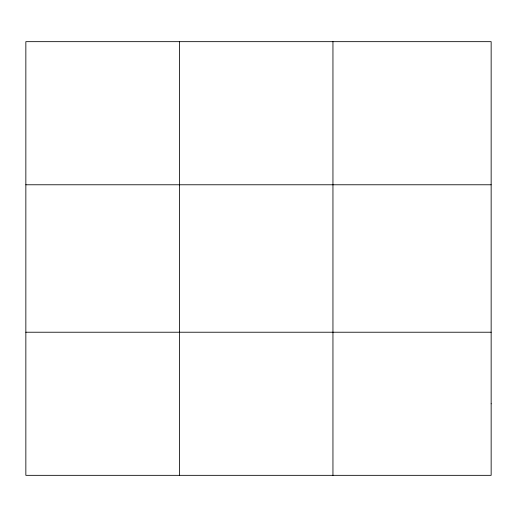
<?xml version="1.0" encoding="UTF-8"?>
<svg xmlns="http://www.w3.org/2000/svg" width="517" height="517" viewBox="0 0 517 517"><rect width="100%" height="100%" fill="white"/><g stroke="black" fill="none" stroke-linecap="round" stroke-linejoin="round"><path stroke-width="0.78" d="M179.399 41.664L179.399 475.336M332.948 41.664L332.948 475.336M25.85 184.776L491.15 184.776M25.85 332.224L491.15 332.224M491.15 403.783L491.15 475.336L25.85 475.336L25.85 41.664L491.15 41.664L491.15 403.783"/></g></svg>
